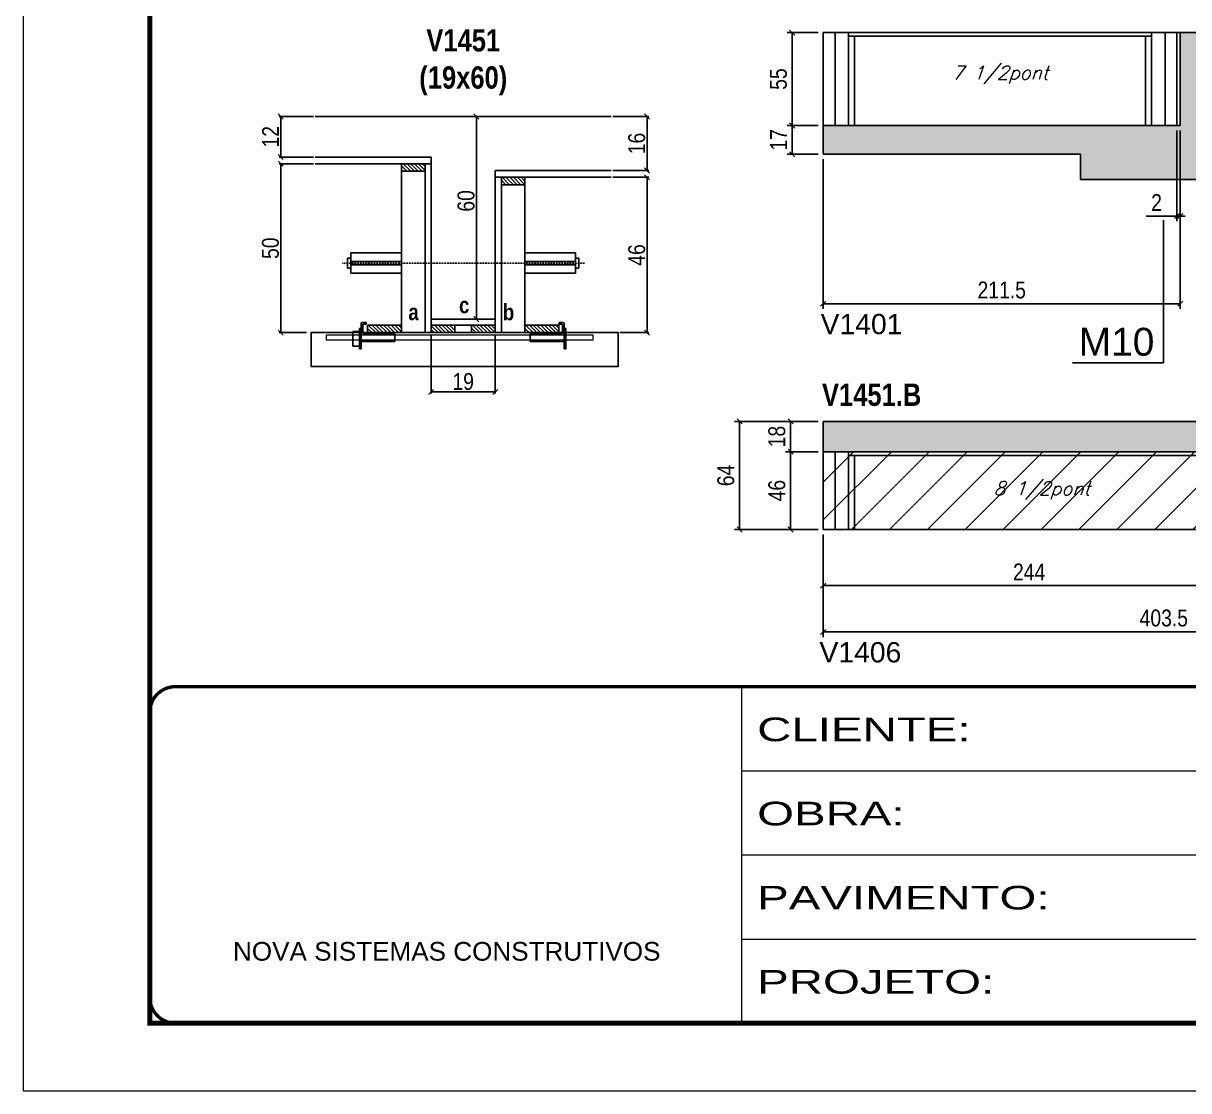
# Model space of a CAD drawing. Extents: x 3309 to 9563, y -2522 to 14608.
# Drawn here: x 3309 to 4000, y 3221 to 3853 of the extents above; entities that cross this region are included whole.
import ezdxf

# ---------------------------------------------------------------- set-up
doc = ezdxf.new("R2010")
doc.units = 0
for name, pattern in [('CONTINUO', [0]), ('DASHED', [0.75, 0.5, -0.25]), ('HIDDEN', [0.375, 0.25, -0.125])]:
    doc.linetypes.add(name, pattern=pattern)
for name, color, linetype in [('5', 5, 'Continuous'), ('barrote', 251, 'Continuous'), ('COTA', 241, 'Continuous'), ('detalhes', 4, 'Continuous'), ('NOMENCLATURA', 7, 'Continuous'), ('Painéis', 200, 'Continuous'), ('presilha', 1, 'Continuous'), ('SARR_2.2x10', 60, 'Continuous'), ('SARR_2.2x7', 40, 'Continuous'), ('SARR_3.5x7', 81, 'Continuous'), ('TENSOR', 3, 'Continuous'), ('texto', 7, 'Continuous')]:
    doc.layers.add(name, color=color, linetype=linetype)
for name, color, linetype, lineweight in [('CONCRETO', 251, 'Continuous', 25), ('Folhas', 255, 'Continuous', 9), ('Hachura', 251, 'Continuous', 9), ('SARRAFO DE PRESSAO', 251, 'DASHED', 9), ('SCO-___-LAJ', 2, 'Continuous', 0)]:
    doc.layers.add(name, color=color, linetype=linetype, lineweight=lineweight)
doc.styles.add('ARIAL', font='arial.ttf')
doc.styles.add('COTA TECNICA', font='techl___.ttf', dxfattribs={"height": 10})
doc.styles.add('COTA TECNICA 2X', font='techl___.ttf', dxfattribs={"height": 10})
doc.styles.add('Romans', font='romans.shx')
doc.styles.get("Standard").update_dxf_attribs({"font": 'arial.ttf'})
doc.styles.add('TECNICA', font='techb___.ttf', dxfattribs={"height": 10})
doc.styles.add('Tecnologia', font='')
doc.styles.get('Tecnologia').set_extended_font_data('Forgotten Futurist')
doc.dimstyles.new('PAINEL', dxfattribs={"dimtxt": 10, "dimasz": 3, "dimexe": 3, "dimexo": 3, "dimgap": 3, "dimtad": 1, "dimdec": 1, "dimzin": 12, "dimdsep": 46, "dimtxsty": 'COTA TECNICA', "dimblk1": 'OBLIQUE', "dimblk2": 'OBLIQUE', "dimsah": 1, "dimcen": 0.9, "dimclrd": 4, "dimclre": 4, "dimclrt": 240, "dimadec": 1, "dimazin": 3, "dimtfac": 1, "dimtdec": 1, "dimtmove": 0, "dimatfit": 3, "dimfxl": 1, "dimtolj": 1, "dimtzin": 12, "dimarcsym": 0})
doc.dimstyles.new('SECAO', dxfattribs={"dimscale": 0.333333, "dimtxt": 5, "dimasz": 9, "dimexe": 3, "dimexo": 3, "dimgap": 3, "dimtad": 1, "dimdec": 1, "dimlfac": 0.5, "dimzin": 12, "dimdsep": 46, "dimtxsty": 'COTA TECNICA 2X', "dimblk1": 'OBLIQUE', "dimblk2": 'OBLIQUE', "dimsah": 1, "dimcen": 0.9, "dimclrd": 4, "dimclre": 4, "dimclrt": 240, "dimadec": 1, "dimazin": 3, "dimtfac": 1, "dimtdec": 1, "dimtmove": 0, "dimatfit": 3, "dimfxl": 1, "dimtolj": 1, "dimtzin": 12, "dimarcsym": 0})
pattern_1 = [(135, (36786.4629, -119842.5946), (-1.122532015, -1.122532015), [])]

# ---------------------------------------------------------------- blocks, each defined once
blk = doc.blocks.new('9999999999')
at = {"color": 30, "linetype": 'CONTINUO'}
for p, q in [((98564.56, 34230.21), (98564.56, 34429.45)), ((98564.56, 34379.64), (99583.98, 34379.64)), ((98564.56, 34329.83), (99487.98, 34329.83)), ((98564.56, 34280.02), (99487.98, 34280.02))]:
    blk.add_line(p, q, dxfattribs=at)
at = {"color": 30, "linetype": 'CONTINUO', "const_width": 2}
blk.add_lwpolyline([(99583.98, 34230.21), (99583.98, 34414.45, 0.414214), (99568.98, 34429.45), (98228.98, 34429.45, 0.414214), (98213.98, 34414.45), (98213.98, 34245.21, 0.414214), (98228.98, 34230.21), (99583.98, 34230.21)], format="xyb", dxfattribs=at)
at = {"layer": 'Folhas'}
blk.add_lwpolyline([(98138.98, 34190.21), (99623.98, 34190.21), (99623.98, 35240.21), (98138.98, 35240.21)], close=True, dxfattribs=at)
at = {"layer": 'Folhas', "color": 30, "const_width": 3}
blk.add_lwpolyline([(98213.98, 34230.21), (99583.98, 34230.21), (99583.98, 35200.21), (98213.98, 35200.21)], close=True, dxfattribs=at)
at = {"color": 7, "linetype": 'Continuous', "ltscale": 5, "style": 'ARIAL'}
blk.add_text('NOVA SISTEMAS CONSTRUTIVOS', height=11.0592, dxfattribs=at).set_placement((98263.19, 34267.21))
at = {"layer": 'Folhas', "color": 7, "style": 'Tecnologia', "width": 1.5}
for s, p in [('CLIENTE:', (98573.65, 34397.17)), ('OBRA:', (98573.65, 34347.31)), ('PAVIMENTO:', (98573.65, 34297.5)), ('PROJETO:', (98573.65, 34247.69))]:
    blk.add_text(s, height=14, dxfattribs=at).set_placement(p)
blk = doc.blocks.new('_Oblique')
at = {"color": 0, "linetype": 'ByBlock', "lineweight": -2}
blk.add_line((-0.5, -0.5), (0.5, 0.5), dxfattribs=at)
blk = doc.blocks.new('*D2821')
at = {"layer": 'COTA', "color": 4, "lineweight": -2, "transparency": 16777216}
for p, q in [((3550.92, 3668.58), (3550.92, 3633.48)), ((3588.92, 3668.58), (3588.92, 3633.48)), ((3588.92, 3634.48), (3550.92, 3634.48))]:
    blk.add_line(p, q, dxfattribs=at)
at = {"layer": 'Defpoints', "color": 0, "transparency": 16777216}
for p in [(3550.92, 3669.58), (3588.92, 3669.58), (3550.92, 3634.48)]:
    blk.add_point(p, dxfattribs=at)
at = {"layer": 'COTA', "color": 4, "lineweight": -2, "transparency": 16777216, "xscale": 3, "yscale": 3, "zscale": 3, "rotation": 180}
blk.add_blockref('_Oblique', (3550.92, 3634.48), dxfattribs=at)
at = {"layer": 'COTA', "color": 4, "lineweight": -2, "transparency": 16777216, "xscale": 3, "yscale": 3, "zscale": 3}
blk.add_blockref('_Oblique', (3588.92, 3634.48), dxfattribs=at)
at = {"layer": 'COTA', "color": 240, "transparency": 16777216, "insert": (3569.92, 3640.57), "char_height": 10, "attachment_point": 5, "style": 'COTA TECNICA 2X'}
blk.add_mtext('\\A1;19', dxfattribs=at)
blk = doc.blocks.new('PRESILHA METÁLICA 1')
at = {"layer": 'presilha'}
for p, q in [((12, 21), (8.6, 21)), ((12, 21), (12, 19.5)), ((0, 13), (6, 13)), ((0, 13), (0, 0)), ((6, 15.5), (7.5, 15.5)), ((6, -2.5), (6, 15.5)), ((6, 13), (6, 0)), ((7.5, 10.6), (7.5, 19.9)), ((7.5, 15.5), (7.5, -2.5)), ((9, 11.6), (9, 18.9)), ((12, 19.5), (9.6, 19.5)), ((37.5, 11), (9.6, 11)), ((37.5, 11), (37.5, 4.1)), ((6, 0), (0, 0)), ((37.5, 4.1), (7.5, 4.1)), ((7.5, -2.5), (6, -2.5))]:
    blk.add_line(p, q, dxfattribs=at)
for centre, radius, start, end in [((8.6, 19.9), 1.14, 90, 180), ((9.6, 18.9), 0.57, 90, 180), ((9.6, 11.6), 0.57, 180, 270)]:
    blk.add_arc(centre, radius, start, end, dxfattribs=at)
blk = doc.blocks.new('PRESILHA METÁLICA 2')
at = {"layer": 'presilha'}
for p, q in [((-5.2, 23.5), (-5.2, 22)), ((-5.2, 23.5), (-1.9, 23.5)), ((-5.2, 22), (-2.8, 22)), ((-2.2, 14.1), (-2.2, 21.4)), ((-0.8, 14.6), (-0.8, 22.4)), ((-30.8, 13.5), (-30.8, 6.6)), ((-30.8, 13.5), (-2.8, 13.5)), ((0.8, 18), (-0.8, 18)), ((-0.8, 18), (-0.8, 0)), ((0.8, 0), (0.8, 18)), ((-30.8, 6.6), (-0.8, 6.6)), ((-0.8, 0), (0.8, 0))]:
    blk.add_line(p, q, dxfattribs=at)
for centre, radius, start, end in [((-2.8, 21.4), 0.57, 0, 90), ((-1.9, 22.4), 1.14, 0, 90), ((-2.8, 14.1), 0.57, 270, 0)]:
    blk.add_arc(centre, radius, start, end, dxfattribs=at)
blk = doc.blocks.new('*D2822')
at = {"layer": 'COTA', "color": 4, "lineweight": -2, "transparency": 16777216}
for p, q in [((3481.23, 3769.58), (3460.88, 3769.58)), ((3461.88, 3769.58), (3461.88, 3669.58)), ((3477.11, 3669.58), (3460.88, 3669.58))]:
    blk.add_line(p, q, dxfattribs=at)
at = {"layer": 'Defpoints', "color": 0, "transparency": 16777216}
for p in [(3482.23, 3769.58), (3461.88, 3669.58), (3478.11, 3669.58)]:
    blk.add_point(p, dxfattribs=at)
at = {"layer": 'COTA', "color": 4, "lineweight": -2, "transparency": 16777216, "xscale": 3, "yscale": 3, "zscale": 3}
for p, rotation in [((3461.88, 3769.58), 90), ((3461.88, 3669.58), 270)]:
    blk.add_blockref('_Oblique', p, dxfattribs=dict(at, rotation=rotation))
at = {"layer": 'COTA', "color": 240, "transparency": 16777216, "insert": (3455.77, 3719.58), "char_height": 10, "attachment_point": 5, "rotation": 90, "style": 'COTA TECNICA 2X'}
blk.add_mtext('\\A1;50', dxfattribs=at)
blk = doc.blocks.new('*D2823')
at = {"layer": 'COTA', "color": 4, "lineweight": -2, "transparency": 16777216}
for p, q in [((3658.62, 3761.58), (3679.84, 3761.58)), ((3678.84, 3761.58), (3678.84, 3669.58)), ((3662.74, 3669.58), (3679.84, 3669.58))]:
    blk.add_line(p, q, dxfattribs=at)
at = {"layer": 'Defpoints', "color": 0, "transparency": 16777216}
for p in [(3657.62, 3761.58), (3661.74, 3669.58), (3678.84, 3669.58)]:
    blk.add_point(p, dxfattribs=at)
at = {"layer": 'COTA', "color": 4, "lineweight": -2, "transparency": 16777216, "xscale": 3, "yscale": 3, "zscale": 3}
for p, rotation in [((3678.84, 3761.58), 90), ((3678.84, 3669.58), 270)]:
    blk.add_blockref('_Oblique', p, dxfattribs=dict(at, rotation=rotation))
at = {"layer": 'COTA', "color": 240, "transparency": 16777216, "insert": (3672.74, 3715.58), "char_height": 10, "attachment_point": 5, "rotation": 90, "style": 'COTA TECNICA 2X'}
blk.add_mtext('\\A1;46', dxfattribs=at)
blk = doc.blocks.new('*D2824')
at = {"layer": 'COTA', "color": 4, "lineweight": -2, "transparency": 16777216}
for p, q in [((3587.92, 3797.58), (3576.75, 3797.58)), ((3577.75, 3677.58), (3577.75, 3797.58)), ((3587.92, 3677.58), (3576.75, 3677.58))]:
    blk.add_line(p, q, dxfattribs=at)
at = {"layer": 'Defpoints', "color": 0, "transparency": 16777216}
for p in [(3577.75, 3797.58), (3588.92, 3797.58), (3588.92, 3677.58)]:
    blk.add_point(p, dxfattribs=at)
at = {"layer": 'COTA', "color": 4, "lineweight": -2, "transparency": 16777216, "xscale": 3, "yscale": 3, "zscale": 3}
for p, rotation in [((3577.75, 3797.58), 90), ((3577.75, 3677.58), 270)]:
    blk.add_blockref('_Oblique', p, dxfattribs=dict(at, rotation=rotation))
at = {"layer": 'COTA', "color": 240, "transparency": 16777216, "insert": (3571.65, 3747.58), "char_height": 10, "attachment_point": 5, "rotation": 90, "style": 'COTA TECNICA 2X'}
blk.add_mtext('\\A1;60', dxfattribs=at)
blk = doc.blocks.new('*D2825')
at = {"layer": 'COTA', "color": 4, "lineweight": -2, "transparency": 16777216}
for p, q in [((3658.62, 3797.58), (3679.84, 3797.58)), ((3678.84, 3765.58), (3678.84, 3797.58)), ((3658.62, 3765.58), (3679.84, 3765.58))]:
    blk.add_line(p, q, dxfattribs=at)
at = {"layer": 'Defpoints', "color": 0, "transparency": 16777216}
for p in [(3657.62, 3797.58), (3678.84, 3797.58), (3657.62, 3765.58)]:
    blk.add_point(p, dxfattribs=at)
at = {"layer": 'COTA', "color": 4, "lineweight": -2, "transparency": 16777216, "xscale": 3, "yscale": 3, "zscale": 3}
for p, rotation in [((3678.84, 3797.58), 90), ((3678.84, 3765.58), 270)]:
    blk.add_blockref('_Oblique', p, dxfattribs=dict(at, rotation=rotation))
at = {"layer": 'COTA', "color": 240, "transparency": 16777216, "insert": (3672.74, 3781.58), "char_height": 10, "attachment_point": 5, "rotation": 90, "style": 'COTA TECNICA 2X'}
blk.add_mtext('\\A1;16', dxfattribs=at)
blk = doc.blocks.new('*D2826')
at = {"layer": 'COTA', "color": 4, "lineweight": -2, "transparency": 16777216}
for p, q in [((3481.23, 3797.58), (3460.88, 3797.58)), ((3461.88, 3773.58), (3461.88, 3797.58)), ((3481.23, 3773.58), (3460.88, 3773.58))]:
    blk.add_line(p, q, dxfattribs=at)
at = {"layer": 'Defpoints', "color": 0, "transparency": 16777216}
for p in [(3461.88, 3797.58), (3482.23, 3797.58), (3482.23, 3773.58)]:
    blk.add_point(p, dxfattribs=at)
at = {"layer": 'COTA', "color": 4, "lineweight": -2, "transparency": 16777216, "xscale": 3, "yscale": 3, "zscale": 3}
for p, rotation in [((3461.88, 3797.58), 90), ((3461.88, 3773.58), 270)]:
    blk.add_blockref('_Oblique', p, dxfattribs=dict(at, rotation=rotation))
at = {"layer": 'COTA', "color": 240, "transparency": 16777216, "insert": (3455.82, 3785.58), "char_height": 10, "attachment_point": 5, "rotation": 90, "style": 'COTA TECNICA 2X'}
blk.add_mtext('\\A1;12', dxfattribs=at)
blk = doc.blocks.new('*D2827')
at = {"layer": 'COTA', "color": 4, "lineweight": -2, "transparency": 16777216}
for p, q in [((3780.16, 3847.25), (3761.8, 3847.25)), ((3764.8, 3847.25), (3764.8, 3792.25)), ((3780.16, 3792.25), (3761.8, 3792.25))]:
    blk.add_line(p, q, dxfattribs=at)
at = {"layer": 'Defpoints', "color": 0, "transparency": 16777216}
for p in [(3783.16, 3847.25), (3764.8, 3792.25), (3783.16, 3792.25)]:
    blk.add_point(p, dxfattribs=at)
at = {"layer": 'COTA', "color": 4, "lineweight": -2, "transparency": 16777216, "xscale": 3, "yscale": 3, "zscale": 3}
for p, rotation in [((3764.8, 3847.25), 90), ((3764.8, 3792.25), 270)]:
    blk.add_blockref('_Oblique', p, dxfattribs=dict(at, rotation=rotation))
at = {"layer": 'COTA', "color": 240, "transparency": 16777216, "insert": (3756.69, 3819.75), "char_height": 10, "attachment_point": 5, "rotation": 90, "style": 'COTA TECNICA'}
blk.add_mtext('\\A1;55', dxfattribs=at)
blk = doc.blocks.new('*D2828')
at = {"layer": 'COTA', "color": 4, "lineweight": -2, "transparency": 16777216}
for p, q in [((3780.16, 3792.25), (3761.8, 3792.25)), ((3764.8, 3792.25), (3764.8, 3775.25)), ((3780.16, 3775.25), (3761.8, 3775.25))]:
    blk.add_line(p, q, dxfattribs=at)
at = {"layer": 'Defpoints', "color": 0, "transparency": 16777216}
for p in [(3783.16, 3792.25, 0), (3764.8, 3775.25), (3783.16, 3775.25, 0)]:
    blk.add_point(p, dxfattribs=at)
at = {"layer": 'COTA', "color": 4, "lineweight": -2, "transparency": 16777216, "xscale": 3, "yscale": 3, "zscale": 3}
for p, rotation in [((3764.8, 3792.25), 90), ((3764.8, 3775.25), 270)]:
    blk.add_blockref('_Oblique', p, dxfattribs=dict(at, rotation=rotation))
at = {"layer": 'COTA', "color": 240, "transparency": 16777216, "insert": (3756.73, 3783.75), "char_height": 10, "attachment_point": 5, "rotation": 90, "style": 'COTA TECNICA'}
blk.add_mtext('\\A1;17', dxfattribs=at)
blk = doc.blocks.new('*D2832')
at = {"layer": 'COTA', "color": 4, "lineweight": -2, "transparency": 16777216}
for p, q in [((3994.66, 3789.25), (3994.66, 3683.68)), ((3783.16, 3772.25), (3783.16, 3683.68)), ((3783.16, 3686.68), (3994.66, 3686.68))]:
    blk.add_line(p, q, dxfattribs=at)
at = {"layer": 'Defpoints', "color": 0, "transparency": 16777216}
for p in [(3994.66, 3792.25, 0), (3783.16, 3775.25, 0), (3994.66, 3686.68)]:
    blk.add_point(p, dxfattribs=at)
at = {"layer": 'COTA', "color": 4, "lineweight": -2, "transparency": 16777216, "xscale": 3, "yscale": 3, "zscale": 3, "rotation": 180}
blk.add_blockref('_Oblique', (3783.16, 3686.68), dxfattribs=at)
at = {"layer": 'COTA', "color": 4, "lineweight": -2, "transparency": 16777216, "xscale": 3, "yscale": 3, "zscale": 3}
blk.add_blockref('_Oblique', (3994.66, 3686.68), dxfattribs=at)
at = {"layer": 'COTA', "color": 240, "transparency": 16777216, "insert": (3888.91, 3694.79), "char_height": 10, "attachment_point": 5, "style": 'COTA TECNICA'}
blk.add_mtext('\\A1;211.5', dxfattribs=at)
blk = doc.blocks.new('*D2833')
at = {"layer": 'COTA', "color": 4, "lineweight": -2, "transparency": 16777216}
for p, q in [((3992.66, 3789.25), (3992.66, 3735.64)), ((3994.66, 3789.25), (3994.66, 3735.64)), ((3992.66, 3738.64), (3974.55, 3738.64)), ((3994.66, 3738.64), (3992.66, 3738.64)), ((3994.66, 3738.64), (3997.66, 3738.64))]:
    blk.add_line(p, q, dxfattribs=at)
at = {"layer": 'Defpoints', "color": 0, "transparency": 16777216}
for p in [(3992.66, 3792.25, 0), (3994.66, 3792.25, 0), (3992.66, 3738.64)]:
    blk.add_point(p, dxfattribs=at)
at = {"layer": 'COTA', "color": 4, "lineweight": -2, "transparency": 16777216, "xscale": 3, "yscale": 3, "zscale": 3}
blk.add_blockref('_Oblique', (3992.66, 3738.64), dxfattribs=at)
at = {"layer": 'COTA', "color": 4, "lineweight": -2, "transparency": 16777216, "xscale": 3, "yscale": 3, "zscale": 3, "rotation": 180}
blk.add_blockref('_Oblique', (3994.66, 3738.64), dxfattribs=at)
at = {"layer": 'COTA', "color": 240, "transparency": 16777216, "insert": (3980.61, 3746.64), "char_height": 10, "attachment_point": 5, "style": 'COTA TECNICA'}
blk.add_mtext('\\A1;2', dxfattribs=at)
blk = doc.blocks.new('*D2841')
at = {"layer": 'COTA', "color": 4, "lineweight": -2, "transparency": 16777216}
for p, q in [((3783.16, 3550.02), (3783.16, 3489.32)), ((4186.66, 3527.02), (4186.66, 3489.32)), ((3783.16, 3492.32), (4186.66, 3492.32))]:
    blk.add_line(p, q, dxfattribs=at)
at = {"layer": 'Defpoints', "color": 0, "transparency": 16777216}
for p in [(3783.16, 3553.02), (4186.66, 3530.02), (4186.66, 3492.32)]:
    blk.add_point(p, dxfattribs=at)
at = {"layer": 'COTA', "color": 4, "lineweight": -2, "transparency": 16777216, "xscale": 3, "yscale": 3, "zscale": 3, "rotation": 180}
blk.add_blockref('_Oblique', (3783.16, 3492.32), dxfattribs=at)
at = {"layer": 'COTA', "color": 4, "lineweight": -2, "transparency": 16777216, "xscale": 3, "yscale": 3, "zscale": 3}
blk.add_blockref('_Oblique', (4186.66, 3492.32), dxfattribs=at)
at = {"layer": 'COTA', "color": 240, "transparency": 16777216, "insert": (3984.91, 3500.54), "char_height": 10, "attachment_point": 5, "style": 'COTA TECNICA'}
blk.add_mtext('\\A1;403.5', dxfattribs=at)
blk = doc.blocks.new('*D2842')
at = {"layer": 'COTA', "color": 4, "lineweight": -2, "transparency": 16777216}
for p, q in [((3783.16, 3550.02), (3783.16, 3516.8)), ((4027.16, 3550.02), (4027.16, 3516.8)), ((3783.16, 3519.8), (4027.16, 3519.8))]:
    blk.add_line(p, q, dxfattribs=at)
at = {"layer": 'Defpoints', "color": 0, "transparency": 16777216}
for p in [(3783.16, 3553.02), (4027.16, 3553.02), (4027.16, 3519.8)]:
    blk.add_point(p, dxfattribs=at)
at = {"layer": 'COTA', "color": 4, "lineweight": -2, "transparency": 16777216, "xscale": 3, "yscale": 3, "zscale": 3, "rotation": 180}
blk.add_blockref('_Oblique', (3783.16, 3519.8), dxfattribs=at)
at = {"layer": 'COTA', "color": 4, "lineweight": -2, "transparency": 16777216, "xscale": 3, "yscale": 3, "zscale": 3}
blk.add_blockref('_Oblique', (4027.16, 3519.8), dxfattribs=at)
at = {"layer": 'COTA', "color": 240, "transparency": 16777216, "insert": (3905.16, 3527.87), "char_height": 10, "attachment_point": 5, "style": 'COTA TECNICA'}
blk.add_mtext('\\A1;244', dxfattribs=at)
blk = doc.blocks.new('*D2838')
at = {"layer": 'COTA', "color": 4, "lineweight": -2, "transparency": 16777216}
for p, q in [((3780.16, 3617.02), (3760.84, 3617.02)), ((3763.84, 3599.02), (3763.84, 3617.02)), ((3780.16, 3599.02), (3760.84, 3599.02))]:
    blk.add_line(p, q, dxfattribs=at)
at = {"layer": 'Defpoints', "color": 0, "transparency": 16777216}
for p in [(3763.84, 3617.02), (3783.16, 3617.02), (3783.16, 3599.02)]:
    blk.add_point(p, dxfattribs=at)
at = {"layer": 'COTA', "color": 4, "lineweight": -2, "transparency": 16777216, "xscale": 3, "yscale": 3, "zscale": 3}
for p, rotation in [((3763.84, 3617.02), 90), ((3763.84, 3599.02), 270)]:
    blk.add_blockref('_Oblique', p, dxfattribs=dict(at, rotation=rotation))
at = {"layer": 'COTA', "color": 240, "transparency": 16777216, "insert": (3755.75, 3608.02), "char_height": 10, "attachment_point": 5, "rotation": 90, "style": 'COTA TECNICA'}
blk.add_mtext('\\A1;18', dxfattribs=at)
blk = doc.blocks.new('*D2839')
at = {"layer": 'COTA', "color": 4, "lineweight": -2, "transparency": 16777216}
for p, q in [((3780.16, 3599.02), (3760.84, 3599.02)), ((3763.84, 3599.02), (3763.84, 3553.02)), ((3780.16, 3553.02), (3760.84, 3553.02))]:
    blk.add_line(p, q, dxfattribs=at)
at = {"layer": 'Defpoints', "color": 0, "transparency": 16777216}
for p in [(3783.16, 3599.02), (3763.84, 3553.02), (3783.16, 3553.02)]:
    blk.add_point(p, dxfattribs=at)
at = {"layer": 'COTA', "color": 4, "lineweight": -2, "transparency": 16777216, "xscale": 3, "yscale": 3, "zscale": 3}
for p, rotation in [((3763.84, 3599.02), 90), ((3763.84, 3553.02), 270)]:
    blk.add_blockref('_Oblique', p, dxfattribs=dict(at, rotation=rotation))
at = {"layer": 'COTA', "color": 240, "transparency": 16777216, "insert": (3755.74, 3576.02), "char_height": 10, "attachment_point": 5, "rotation": 90, "style": 'COTA TECNICA'}
blk.add_mtext('\\A1;46', dxfattribs=at)
blk = doc.blocks.new('*D2840')
at = {"layer": 'COTA', "color": 4, "lineweight": -2, "transparency": 16777216}
for p, q in [((3780.16, 3617.02), (3730.61, 3617.02)), ((3733.61, 3553.02), (3733.61, 3617.02)), ((3780.16, 3553.02), (3730.61, 3553.02))]:
    blk.add_line(p, q, dxfattribs=at)
at = {"layer": 'Defpoints', "color": 0, "transparency": 16777216}
for p in [(3733.61, 3617.02), (3783.16, 3617.02), (3783.16, 3553.02)]:
    blk.add_point(p, dxfattribs=at)
at = {"layer": 'COTA', "color": 4, "lineweight": -2, "transparency": 16777216, "xscale": 3, "yscale": 3, "zscale": 3}
for p, rotation in [((3733.61, 3617.02), 90), ((3733.61, 3553.02), 270)]:
    blk.add_blockref('_Oblique', p, dxfattribs=dict(at, rotation=rotation))
at = {"layer": 'COTA', "color": 240, "transparency": 16777216, "insert": (3725.51, 3585.02), "char_height": 10, "attachment_point": 5, "rotation": 90, "style": 'COTA TECNICA'}
blk.add_mtext('\\A1;64', dxfattribs=at)

msp = doc.modelspace()

# ---------------------------------------------------------------- hatches: boundary and pattern name
at = {"layer": 'COTA'}
h = msp.add_hatch(dxfattribs=at)
h.set_pattern_fill('AR-CONC', color=256, scale=0.03)
h.set_pattern_definition([(50, (36.5, 9e-13), (5.46554, -0.4781726), [0.5715, -6.2865]), (355, (36.5, 9e-13), (-1.0573026, 5.7317054), [0.4572, -5.0292175]), (100.45144, (36.9555, -0.04), (4.4082374, 5.2535326), [0.4857003, -5.3427073]), (46.1842, (36.5, 1.524), (8.132371, -1.26127), [0.85725, -9.42975]), (96.63556, (37.178, 1.419), (7.122124, 7.422784), [0.728551, -8.014068]), (351.18415, (36.5, 1.524), (7.122124, 7.422784), [0.685799, -7.543792]), (21, (37.262, 1.143), (4.5484317, -3.067956), [0.5715, -6.2865]), (326, (37.262, 1.143), (1.854061, 5.525639), [0.4572, -5.0292]), (71.45144, (37.641, 0.8873), (6.4024926, 2.457683), [0.4857003, -5.342698]), (37.5, (36.5, 9e-13), (0.0926581, 2.53665117), [0, -4.96824, 0, -5.1054, 0, -5.04825]), (7.5, (36.5, 9e-13), (2.0045899, 3.0054172), [0, -2.91084, 0, -4.85394, 0, -1.92405]), (327.5, (34.8007, 9e-13), (4.06771786, -0.1718623), [0, -1.905, 0, -5.9436, 0, -7.8867]), (317.5, (34.0387, 9e-13), (4.4438754, 0.7627947), [0, -2.4765, 0, -3.94716, 0, -5.6007])])
h.paths.add_polyline_path([(4024.66, 3833.25), (4432.16, 3833.25), (4432.16, 3847.25), (3994.66, 3847.25), (3994.66, 3792.25), (3783.16, 3792.25), (3783.16, 3775.25), (3935.66, 3775.25), (3935.66, 3760.25), (4024.66, 3760.25), (4024.66, 3783.25)])
h = msp.add_hatch(dxfattribs=at)
h.set_pattern_fill('AR-CONC', color=256, scale=0.03)
h.paths.add_polyline_path([(4186.66, 3553.02), (4186.66, 3530.02), (4347.16, 3530.02), (4347.16, 3545.02), (4499.66, 3545.02), (4499.66, 3562.02), (4216.66, 3562.02), (4216.66, 3617.02), (3783.16, 3617.02), (3783.16, 3599.02), (4186.66, 3599.02)])
at = {"layer": 'Hachura', "linetype": 'ByBlock'}
h = msp.add_hatch(dxfattribs=at)
h.set_pattern_fill('ANSI31', color=256, scale=5)
h.paths.add_polyline_path([(4270.66, 3783.25), (4270.66, 3833.25), (4026.66, 3833.25), (4026.66, 3783.25)])
h.paths.add_polyline_path([(4270.66, 3833.25), (4270.66, 3783.25), (4432.16, 3783.25), (4432.16, 3833.25)])
h.paths.add_polyline_path([(4186.66, 3553.02), (4186.66, 3599.02), (4027.16, 3599.02), (4027.16, 3553.02)])
h.paths.add_polyline_path([(4027.16, 3553.02), (4027.16, 3599.02), (3783.16, 3599.02), (3783.16, 3553.02)])
at = {"layer": 'SARR_2.2x10'}
h = msp.add_hatch(dxfattribs=at)
h.set_pattern_fill('ANSI31', color=256, scale=0.5, angle=90)
h.set_pattern_definition([(135, (36706.8629, -119842.5946), (-1.122532015, -1.122532015), [])])
h.paths.add_polyline_path([(3513.32, 3673.98), (3513.32, 3669.58), (3533.32, 3669.58), (3533.32, 3673.98)])
h = msp.add_hatch(dxfattribs=at)
h.set_pattern_fill('ANSI31', color=256, scale=0.5, angle=90)
h.set_pattern_definition([(135, (36800.0629, -119842.5946), (-1.122532015, -1.122532015), [])])
h.paths.add_polyline_path([(3606.52, 3673.98), (3606.52, 3669.58), (3626.52, 3669.58), (3626.52, 3673.98)])
at = {"layer": 'SARR_2.2x7'}
h = msp.add_hatch(dxfattribs=at)
h.set_pattern_fill('ANSI31', color=256, scale=0.5, angle=90)
h.set_pattern_definition([(135, (36720.8629, -119746.9946), (-1.122532015, -1.122532015), [])])
h.paths.add_polyline_path([(3547.32, 3769.58), (3547.32, 3765.18), (3533.32, 3765.18), (3533.32, 3769.58)])
h = msp.add_hatch(dxfattribs=at)
h.set_pattern_fill('ANSI31', color=256, scale=0.5, angle=90)
h.set_pattern_definition([(135, (36700.8629, -119754.9946), (-1.122532015, -1.122532015), [])])
h.paths.add_polyline_path([(3592.52, 3761.58), (3592.52, 3757.18), (3606.52, 3757.18), (3606.52, 3761.58)])
h = msp.add_hatch(dxfattribs=at)
h.set_pattern_fill('ANSI31', color=256, scale=0.5, angle=90)
h.set_pattern_definition(pattern_1)
h.paths.add_polyline_path([(3564.92, 3669.58), (3564.92, 3673.98), (3550.92, 3673.98), (3550.92, 3669.58)])
h = msp.add_hatch(dxfattribs=at)
h.set_pattern_fill('ANSI31', color=256, scale=0.5, angle=90)
h.set_pattern_definition(pattern_1)
h.paths.add_polyline_path([(3574.92, 3673.98), (3574.92, 3669.58), (3588.92, 3669.58), (3588.92, 3673.98)])

# ---------------------------------------------------------------- linework, layer by layer
at = {"ltscale": 3}
for p, q in [((3503.32, 3716.75), (3503.32, 3704.75)), ((3503.32, 3716.75), (3533.32, 3716.75)), ((3636.52, 3716.75), (3606.52, 3716.75)), ((3636.52, 3716.75), (3636.52, 3704.75)), ((3501.32, 3713.75), (3501.32, 3707.75)), ((3503.32, 3713.75), (3501.32, 3713.75)), ((3503.32, 3707.75), (3501.32, 3707.75)), ((3533.32, 3711.75), (3503.32, 3711.75)), ((3533.32, 3709.75), (3503.32, 3709.75)), ((3606.52, 3711.75), (3636.52, 3711.75)), ((3606.52, 3709.75), (3636.52, 3709.75)), ((3638.52, 3713.75), (3636.52, 3713.75)), ((3636.52, 3707.75), (3638.52, 3707.75)), ((3638.52, 3713.75), (3638.52, 3707.75)), ((3503.32, 3704.75), (3533.32, 3704.75)), ((3636.52, 3704.75), (3606.52, 3704.75))]:
    msp.add_line(p, q, dxfattribs=at)
at = {"layer": 'barrote'}
msp.add_lwpolyline([(3479.87, 3649.58), (3661.79, 3649.58), (3661.79, 3669.58), (3479.87, 3669.58)], close=True, dxfattribs=at)
at = {"layer": 'CONCRETO', "linetype": 'Continuous'}
msp.add_line((3657.62, 3797.58), (3482.23, 3797.58), dxfattribs=at)
at = {"layer": 'COTA'}
for p, q in [((3994.66, 3847.25, 0), (4432.16, 3847.25, 0)), ((3783.16, 3792.25, 0), (3783.16, 3775.25, 0)), ((3935.66, 3775.25, 0), (3783.16, 3775.25, 0)), ((3935.66, 3760.25, 0), (3935.66, 3775.25, 0)), ((4024.66, 3760.25, 0), (3935.66, 3760.25, 0)), ((3783.16, 3617.02), (3783.16, 3599.02)), ((3783.16, 3617.02), (4216.66, 3617.02))]:
    msp.add_line(p, q, dxfattribs=at)
at = {"layer": 'detalhes', "color": 250}
msp.add_line((3479.87, 3649.58), (3479.87, 3669.58), dxfattribs=at)
at = {"layer": 'NOMENCLATURA', "linetype": 'Continuous'}
for p, q in [((3984.75, 3651.74), (3984.75, 3736.13)), ((3930.91, 3651.74), (3984.75, 3651.74))]:
    msp.add_line(p, q, dxfattribs=at)
at = {"layer": 'Painéis', "linetype": 'ByBlock'}
for p, q in [((3783.16, 3847.25, 0), (3783.16, 3792.25, 0)), ((3783.16, 3847.25, 0), (3994.66, 3847.25, 0)), ((3992.66, 3847.25, 0), (3992.66, 3792.25, 0)), ((3994.66, 3847.25, 0), (3994.66, 3792.25, 0)), ((3994.66, 3792.25, 0), (3783.16, 3792.25, 0)), ((4186.66, 3599.02), (3783.16, 3599.02)), ((3783.16, 3599.02), (3783.16, 3553.02)), ((3783.16, 3553.02), (4186.66, 3553.02))]:
    msp.add_line(p, q, dxfattribs=at)
at = {"layer": 'Painéis', "linetype": 'Continuous', "elevation": 0}
for points in [[(3482.23, 3769.58), (3550.92, 3769.58), (3550.92, 3773.58), (3482.23, 3773.58)], [(3657.62, 3761.58), (3588.92, 3761.58), (3588.92, 3765.58), (3657.62, 3765.58)]]:
    msp.add_lwpolyline(points, dxfattribs=at)
at = {"layer": 'Painéis', "linetype": 'Continuous'}
for points in [[(3547.32, 3669.58), (3547.32, 3769.58), (3550.92, 3769.58), (3550.92, 3669.58)], [(3592.52, 3669.58), (3592.52, 3761.58), (3588.92, 3761.58), (3588.92, 3669.58)], [(3588.92, 3677.58), (3550.92, 3677.58), (3550.92, 3673.98), (3588.92, 3673.98)]]:
    msp.add_lwpolyline(points, close=True, dxfattribs=at)
at = {"layer": 'SARR_2.2x10'}
for points in [[(3513.32, 3673.98), (3533.32, 3673.98), (3533.32, 3669.58), (3513.32, 3669.58)], [(3606.52, 3673.98), (3626.52, 3673.98), (3626.52, 3669.58), (3606.52, 3669.58)]]:
    msp.add_lwpolyline(points, close=True, dxfattribs=at)
at = {"layer": 'SARR_2.2x7', "linetype": 'Continuous'}
for p, q in [((3790.16, 3792.25, 0), (3790.16, 3847.25, 0)), ((3798.16, 3845.05, 0), (3977.66, 3845.05, 0)), ((3985.66, 3792.25, 0), (3985.66, 3847.25, 0)), ((3790.16, 3553.02), (3790.16, 3599.02)), ((3798.16, 3596.82), (4027.16, 3596.82))]:
    msp.add_line(p, q, dxfattribs=at)
at = {"layer": 'SARR_2.2x7', "elevation": 0}
for points in [[(3533.32, 3769.58), (3547.32, 3769.58), (3547.32, 3765.18), (3533.32, 3765.18)], [(3606.52, 3761.58), (3592.52, 3761.58), (3592.52, 3757.18), (3606.52, 3757.18)]]:
    msp.add_lwpolyline(points, close=True, dxfattribs=at)
at = {"layer": 'SARR_2.2x7'}
for points in [[(3550.92, 3673.98), (3564.92, 3673.98), (3564.92, 3669.58), (3550.92, 3669.58)], [(3588.92, 3673.98), (3574.92, 3673.98), (3574.92, 3669.58), (3588.92, 3669.58)]]:
    msp.add_lwpolyline(points, close=True, dxfattribs=at)
at = {"layer": 'SARR_3.5x7'}
for p, q in [((3798.16, 3847.25, 0), (3798.16, 3792.25, 0)), ((3801.66, 3845.05, 0), (3801.66, 3792.25, 0)), ((3974.16, 3845.05, 0), (3974.16, 3792.25, 0)), ((3977.66, 3847.25, 0), (3977.66, 3792.25, 0)), ((3798.16, 3599.02), (3798.16, 3553.02)), ((3801.66, 3596.82), (3801.66, 3553.02))]:
    msp.add_line(p, q, dxfattribs=at)
for points in [[(3547.32, 3765.18), (3533.32, 3765.18), (3533.32, 3669.58), (3547.32, 3669.58)], [(3592.52, 3757.18), (3606.52, 3757.18), (3606.52, 3669.58), (3592.52, 3669.58)]]:
    msp.add_lwpolyline(points, close=True, dxfattribs=at)
at = {"layer": 'SCO-___-LAJ', "color": 1}
msp.add_lwpolyline([(3488.87, 3668.24), (3646.71, 3668.24), (3646.71, 3665.04), (3488.87, 3665.04)], close=True, dxfattribs=at)
at = {"layer": 'TENSOR', "linetype": 'HIDDEN', "ltscale": 0.5}
msp.add_line((3498.32, 3710.75), (3641.83, 3710.75), dxfattribs=at)

# ---------------------------------------------------------------- block references
at = {"layer": 'presilha', "xscale": 0.6666666666666666, "yscale": 0.6666666666666666, "zscale": 0.6666666666666666}
for name, p in [('PRESILHA METÁLICA 1', (3504.46, 3661.61)), ('PRESILHA METÁLICA 2', (3630.2, 3659.94))]:
    msp.add_blockref(name, p, dxfattribs=at)
at = {"layer": 'SARRAFO DE PRESSAO', "color": 6, "linetype": 'ByBlock'}
msp.add_blockref('9999999999', (-94829.61, -30969.52), dxfattribs=at)

# ---------------------------------------------------------------- texts
at = {"layer": '5', "linetype": 'Continuous'}
for s, rotation, p in [('V1401', 359.99996, (3781.63, 3668.67)), ('V1406', 0.00004, (3780.97, 3474.31))]:
    msp.add_text(s, height=12, rotation=rotation, dxfattribs=at).set_placement(p)
at = {"layer": 'detalhes', "style": 'TECNICA'}
for s, p in [('c', (3567.47, 3681.05)), ('b', (3593.42, 3676.93)), ('a', (3537.45, 3676.94))]:
    msp.add_text(s, height=9.6, dxfattribs=at).set_placement(p)
at = {"layer": 'NOMENCLATURA', "linetype": 'Continuous'}
msp.add_text('M10', height=16.5, dxfattribs=at).set_placement((3934.51, 3655.93))
at = {"layer": 'NOMENCLATURA', "style": 'TECNICA'}
msp.add_text('V1451.B', height=13.2, dxfattribs=at).set_placement((3782.44, 3626.21))
at = {"layer": 'NOMENCLATURA', "insert": (3569.96, 3849.27), "char_height": 13.2, "attachment_point": 2, "style": 'TECNICA'}
msp.add_mtext_dynamic_manual_height_columns('V1451\\P(19x60)', width=300.2766, gutter_width=1, heights=[0], dxfattribs=at)
at = {"layer": 'texto', "color": 2, "char_height": 8, "attachment_point": 5, "style": 'Romans'}
for s, insert in [('{\\Q19;\\C256;7 1/2pont}', (3887.91, 3822.25, 0)), ('{\\Q19;\\C256;8 1/2pont}', (3912.66, 3576.02))]:
    msp.add_mtext(s, dxfattribs=dict(at, insert=insert))

# ---------------------------------------------------------------- dimensions: what is measured, and where the dimension line sits
at = {"layer": 'COTA'}
for base, p1, p2, angle, dimstyle, picture, middle in [((3764.8, 3792.25, 0), (3783.16, 3847.25, 0), (3783.16, 3792.25, 0), 90, 'PAINEL', '*D2827', (3756.69, 3819.75, 0)), ((3461.88, 3797.58), (3482.23, 3773.58), (3482.23, 3797.58), 90, 'SECAO', '*D2826', (3455.82, 3785.58)), ((3678.84, 3797.58), (3657.62, 3765.58), (3657.62, 3797.58), 90, 'SECAO', '*D2825', (3672.74, 3781.58)), ((3764.8, 3775.25), (3783.16, 3792.25, 0), (3783.16, 3775.25, 0), 90, 'PAINEL', '*D2828', (3756.73, 3783.75)), ((3461.88, 3669.58, 0), (3482.23, 3769.58), (3478.11, 3669.58, 0), 90, 'SECAO', '*D2822', (3455.77, 3719.58, 0)), ((3678.84, 3669.58, 0), (3657.62, 3761.58), (3661.74, 3669.58, 0), 90, 'SECAO', '*D2823', (3672.74, 3715.58, 0)), ((3733.61, 3617.02), (3783.16, 3553.02), (3783.16, 3617.02), 90, 'PAINEL', '*D2840', (3725.51, 3585.02)), ((3763.84, 3617.02), (3783.16, 3599.02), (3783.16, 3617.02), 90, 'PAINEL', '*D2838', (3755.75, 3608.02)), ((3763.84, 3553.02), (3783.16, 3599.02), (3783.16, 3553.02), 90, 'PAINEL', '*D2839', (3755.74, 3576.02)), ((4186.66, 3492.32), (3783.16, 3553.02), (4186.66, 3530.02), 180, 'PAINEL', '*D2841', (3984.91, 3500.54))]:
    dim = msp.add_linear_dim(base=base, p1=p1, p2=p2, angle=angle, dimstyle=dimstyle, dxfattribs=at)
    dim.commit()
    dim.dimension.update_dxf_attribs({"geometry": picture, "text_midpoint": middle})
for base, p1, p2, angle, picture, middle in [((3577.75, 3797.58), (3588.92, 3677.58), (3588.92, 3797.58), 90, '*D2824', (3577.75, 3747.58)), ((3550.92, 3634.48), (3588.92, 3669.58), (3550.92, 3669.58), 180, '*D2821', (3569.92, 3634.48))]:
    dim = msp.add_linear_dim(base=base, p1=p1, p2=p2, angle=angle, dimstyle='SECAO', dxfattribs=at)
    dim.commit()
    dim.dimension.update_dxf_attribs({"geometry": picture, "text_midpoint": middle, "dimtype": 160})
for base, p1, p2, picture, middle in [((3994.66, 3686.68), (3783.16, 3775.25, 0), (3994.66, 3792.25, 0), '*D2832', (3888.91, 3694.79)), ((3992.66, 3738.64), (3994.66, 3792.25, 0), (3992.66, 3792.25, 0), '*D2833', (3980.61, 3746.64)), ((4027.16, 3519.8), (3783.16, 3553.02), (4027.16, 3553.02), '*D2842', (3905.16, 3527.87))]:
    dim = msp.add_linear_dim(base=base, p1=p1, p2=p2, dimstyle='PAINEL', dxfattribs=at)
    dim.commit()
    dim.dimension.update_dxf_attribs({"geometry": picture, "text_midpoint": middle})

doc.saveas('drawing.dxf')
